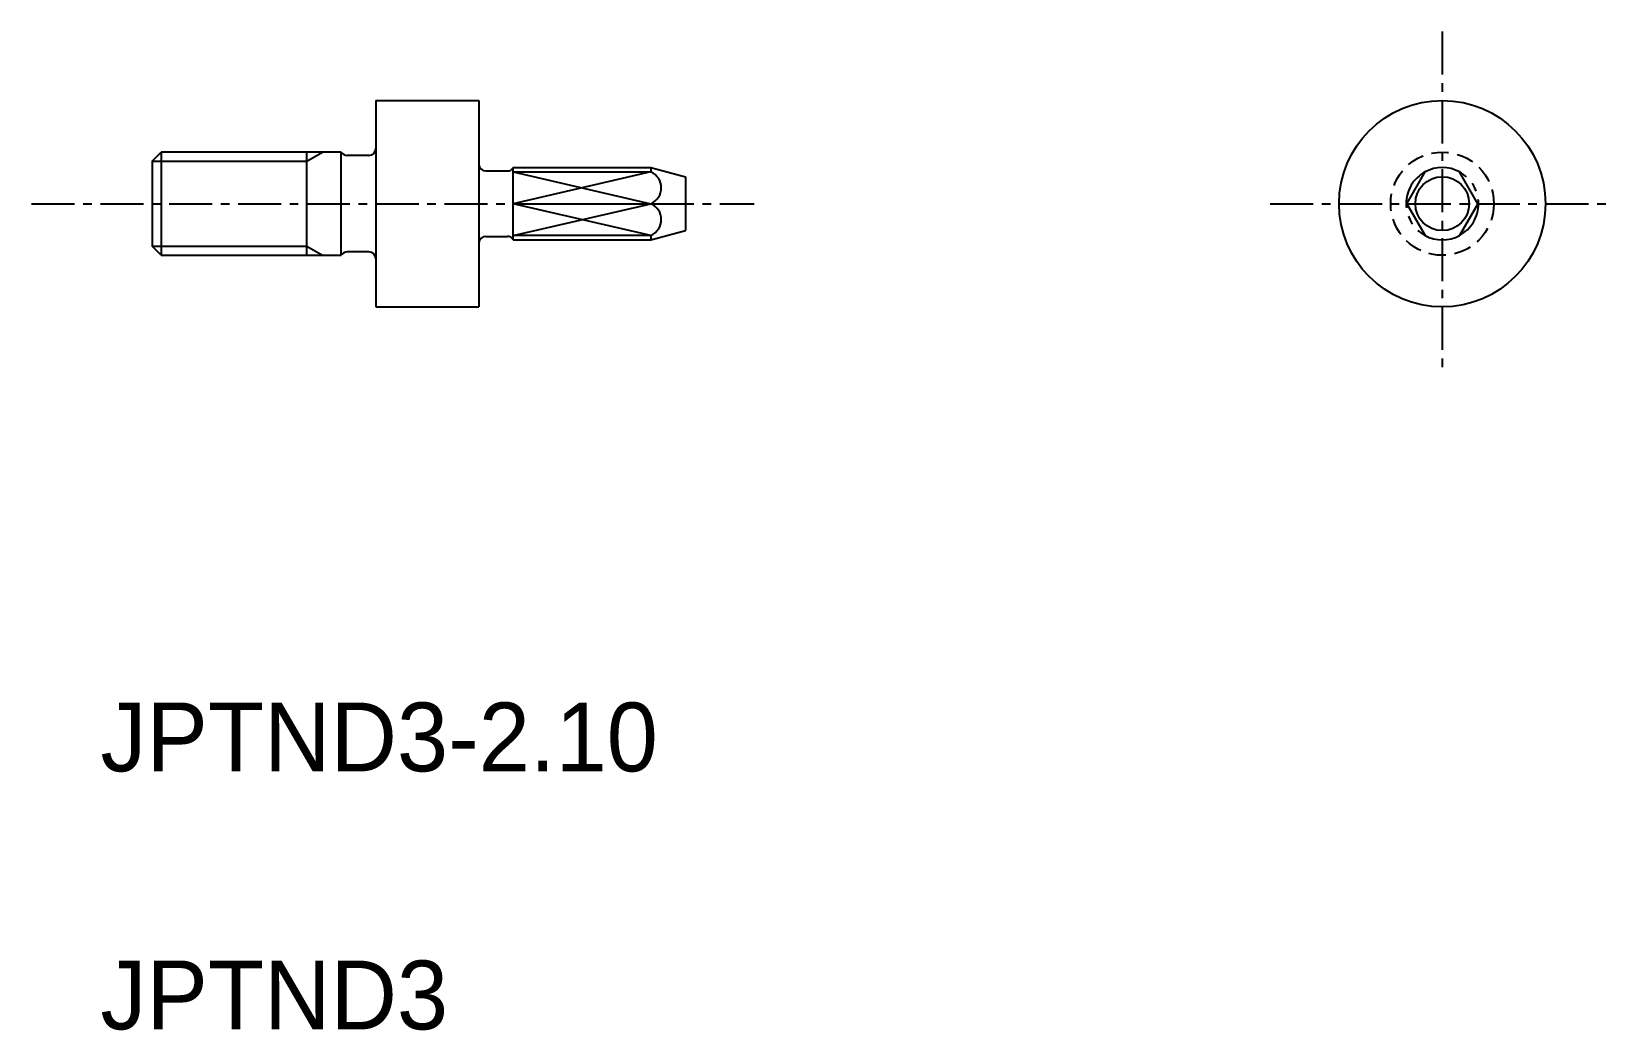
# Model space of a CAD drawing. Extents: x -1436.7 to -1390.7, y -542.1 to -513.1.
import ezdxf

# ---------------------------------------------------------------- set-up
doc = ezdxf.new("R2010")
doc.units = 0
for name, pattern in [('CENTER', [2, 1.25, -0.25, 0.25, -0.25]), ('DASHED', [0.75, 0.5, -0.25]), ('PHANTOM', [2.5, 1.25, -0.25, 0.25, -0.25, 0.25, -0.25])]:
    doc.linetypes.add(name, pattern=pattern)
doc.layers.get('0').update_dxf_attribs({"linetype": 'CONTINUOUS'})
doc.layers.add('CENTER', color=1, linetype='CENTER')

msp = doc.modelspace()

# ---------------------------------------------------------------- linework, layer by layer
at = {"color": 7, "linetype": 'CONTINUOUS'}
for p, q in [((-1426.662, -515.09), (-1423.662, -515.09)), ((-1426.662, -515.09), (-1426.662, -521.09)), ((-1423.662, -515.09), (-1423.662, -521.09)), ((-1433.162, -516.852), (-1432.899, -516.59)), ((-1433.162, -516.852), (-1433.162, -519.327)), ((-1432.899, -516.59), (-1432.899, -519.59)), ((-1427.662, -516.59), (-1432.899, -516.59)), ((-1428.662, -519.59), (-1428.662, -516.59)), ((-1427.662, -519.59), (-1427.662, -516.59)), ((-1426.862, -516.69), (-1427.488, -516.69)), ((-1422.662, -519.14), (-1422.662, -517.04)), ((-1422.662, -517.04), (-1418.662, -517.04)), ((-1418.662, -517.04), (-1417.662, -517.308)), ((-1418.662, -517.04), (-1418.662, -517.166)), ((-1423.462, -517.14), (-1422.835, -517.14)), ((-1422.662, -517.166), (-1418.662, -517.166)), ((-1417.662, -517.308), (-1417.662, -518.872)), ((-1396.695, -518.09), (-1396.162, -517.166)), ((-1394.629, -518.09), (-1395.162, -517.166)), ((-1422.662, -518.09), (-1418.662, -518.09)), ((-1396.695, -518.09), (-1396.162, -519.013)), ((-1394.629, -518.09), (-1395.162, -519.013)), ((-1418.662, -519.14), (-1417.662, -518.872)), ((-1432.899, -519.59), (-1433.162, -519.327)), ((-1423.462, -519.04), (-1422.835, -519.04)), ((-1418.662, -519.013), (-1422.662, -519.013)), ((-1422.662, -519.14), (-1418.662, -519.14)), ((-1418.662, -519.013), (-1418.662, -519.14)), ((-1432.899, -519.59), (-1427.662, -519.59)), ((-1426.862, -519.49), (-1427.488, -519.49)), ((-1426.662, -521.09), (-1423.662, -521.09))]:
    msp.add_line(p, q, dxfattribs=at)
at = {"color": 3}
for p, q in [((-1433.162, -516.852), (-1428.662, -516.852)), ((-1428.662, -516.852), (-1428.207, -516.59)), ((-1418.662, -517.166), (-1422.662, -518.09)), ((-1422.662, -517.166), (-1418.662, -518.09)), ((-1422.662, -519.013), (-1418.662, -518.09)), ((-1418.662, -519.013), (-1422.662, -518.09)), ((-1433.162, -519.327), (-1428.662, -519.327)), ((-1428.662, -519.327), (-1428.207, -519.59))]:
    msp.add_line(p, q, dxfattribs=at)
at = {"color": 7, "linetype": 'CONTINUOUS'}
for radius in [3, 0.782]:
    msp.add_circle((-1395.662, -518.09), radius, dxfattribs=at)
at = {"color": 3, "linetype": 'DASHED'}
msp.add_circle((-1395.662, -518.09), 1.5, dxfattribs=at)
at = {"color": 7, "linetype": 'CONTINUOUS'}
for centre, radius, start, end in [((-1426.862, -516.49), 0.2, 270, 0), ((-1427.488, -516.49), 0.2, 210, 270), ((-1423.462, -516.94), 0.2, 180, 270), ((-1422.835, -516.94), 0.2, 270, 330), ((-1395.662, -518.09), 1.05, 61.5631, 118.4369), ((-1418.868, -517.628), 0.506, 294.1241, 65.8759), ((-1418.868, -518.551), 0.506, 294.1241, 65.8759), ((-1423.462, -519.24), 0.2, 90, 180), ((-1422.835, -519.24), 0.2, 30, 90), ((-1395.662, -518.09), 1.05, 241.5631, 298.4369), ((-1427.488, -519.69), 0.2, 90, 150), ((-1426.862, -519.69), 0.2, 0, 90)]:
    msp.add_arc(centre, radius, start, end, dxfattribs=at)
at = {"color": 3, "linetype": 'PHANTOM'}
for start, end in [(118.4369, 241.5631), (298.4369, 61.5631)]:
    msp.add_arc((-1395.662, -518.09), 1.05, start, end, dxfattribs=at)
at = {"layer": 'CENTER', "color": 1, "linetype": 'CENTER'}
for p, q in [((-1395.662, -513.09), (-1395.662, -523.09)), ((-1436.662, -518.09), (-1415.662, -518.09)), ((-1400.662, -518.09), (-1390.662, -518.09))]:
    msp.add_line(p, q, dxfattribs=at)

# ---------------------------------------------------------------- texts
at = {"color": 7, "linetype": 'CONTINUOUS'}
for s, p in [('JPTND3-2.10', (-1434.662, -534.59)), ('JPTND3', (-1434.662, -542.09))]:
    msp.add_text(s, height=2, dxfattribs=at).set_placement(p)

doc.saveas('drawing.dxf')
